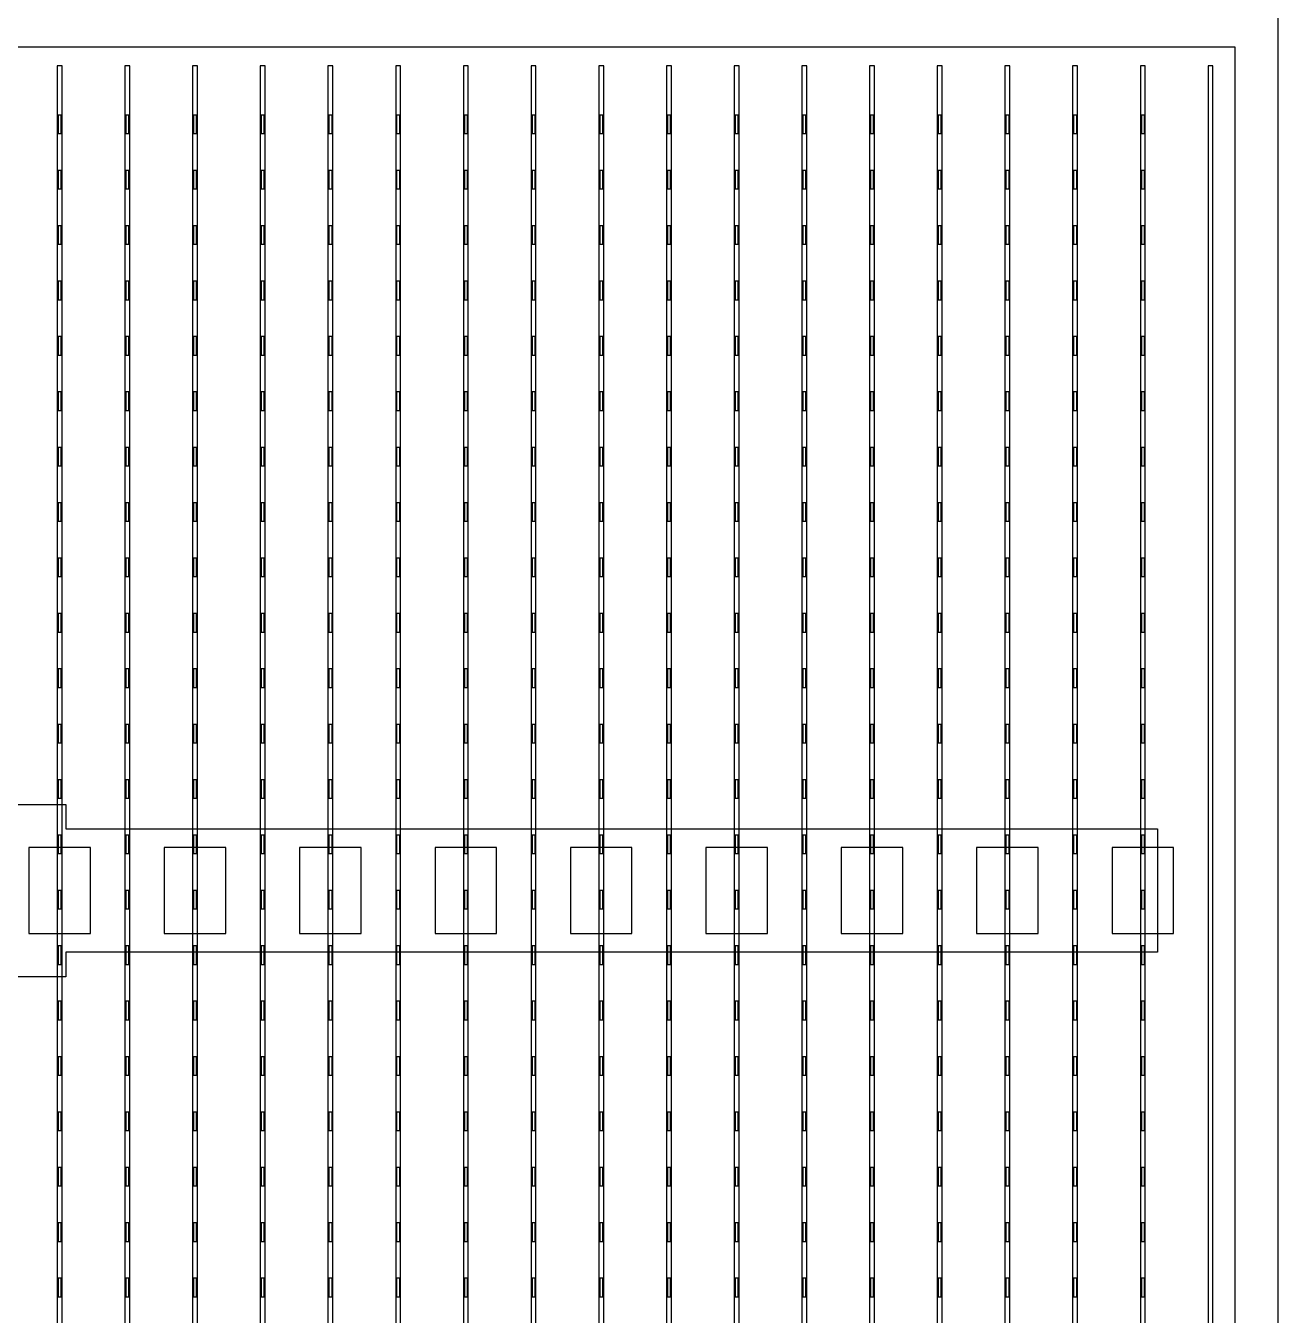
# Model space of a CAD drawing. Header units: millimetres. Extents: x -18 to 142, y -7 to 153.
# Drawn here: x 114.7 to 124.87, y 72.45 to 82.92 of the extents above; entities that cross this region are included whole.
import ezdxf

# ---------------------------------------------------------------- set-up
doc = ezdxf.new("R2010")
doc.units = ezdxf.units.MM
for name, color, linetype in [('BUSBARS', 3, 'Continuous'), ('CELLS', 5, 'Continuous'), ('CONTACT_PADS', 2, 'Continuous'), ('DICING', 4, 'Continuous'), ('FINGERS', 1, 'Continuous'), ('INSULATION', 2, 'Continuous')]:
    doc.layers.add(name, color=color, linetype=linetype)

msp = doc.modelspace()

# ---------------------------------------------------------------- linework, layer by layer
at = {"layer": 'BUSBARS'}
msp.add_lwpolyline([(123.89, 76.4), (123.89, 75.4), (115.02, 75.4), (115.02, 75.2), (113.82, 75.2), (113.82, 75.4), (104.95, 75.4), (104.95, 76.4), (113.82, 76.4), (113.82, 76.6), (115.02, 76.6), (115.02, 76.4), (123.89, 76.4)], close=True, dxfattribs=at)
at = {"layer": 'CELLS'}
msp.add_lwpolyline([(124.87, 62.2), (124.87, 83.1), (103.97, 83.1), (103.97, 62.2), (124.87, 62.2)], close=True, dxfattribs=at)
at = {"layer": 'CONTACT_PADS'}
for points in [[(114.983, 82.05), (114.983, 82.2), (114.958, 82.2), (114.958, 82.05), (114.983, 82.05)], [(115.533, 82.05), (115.533, 82.2), (115.508, 82.2), (115.508, 82.05), (115.533, 82.05)], [(116.083, 82.05), (116.083, 82.2), (116.058, 82.2), (116.058, 82.05), (116.083, 82.05)], [(116.633, 82.05), (116.633, 82.2), (116.608, 82.2), (116.608, 82.05), (116.633, 82.05)], [(117.183, 82.05), (117.183, 82.2), (117.158, 82.2), (117.158, 82.05), (117.183, 82.05)], [(117.733, 82.05), (117.733, 82.2), (117.708, 82.2), (117.708, 82.05), (117.733, 82.05)], [(118.283, 82.05), (118.283, 82.2), (118.258, 82.2), (118.258, 82.05), (118.283, 82.05)], [(118.833, 82.05), (118.833, 82.2), (118.808, 82.2), (118.808, 82.05), (118.833, 82.05)], [(119.383, 82.05), (119.383, 82.2), (119.358, 82.2), (119.358, 82.05), (119.383, 82.05)], [(119.933, 82.05), (119.933, 82.2), (119.908, 82.2), (119.908, 82.05), (119.933, 82.05)], [(120.483, 82.05), (120.483, 82.2), (120.458, 82.2), (120.458, 82.05), (120.483, 82.05)], [(121.033, 82.05), (121.033, 82.2), (121.008, 82.2), (121.008, 82.05), (121.033, 82.05)], [(121.583, 82.05), (121.583, 82.2), (121.558, 82.2), (121.558, 82.05), (121.583, 82.05)], [(122.133, 82.05), (122.133, 82.2), (122.108, 82.2), (122.108, 82.05), (122.133, 82.05)], [(122.683, 82.05), (122.683, 82.2), (122.658, 82.2), (122.658, 82.05), (122.683, 82.05)], [(123.233, 82.05), (123.233, 82.2), (123.208, 82.2), (123.208, 82.05), (123.233, 82.05)], [(123.783, 82.05), (123.783, 82.2), (123.758, 82.2), (123.758, 82.05), (123.783, 82.05)], [(114.983, 81.6), (114.983, 81.75), (114.958, 81.75), (114.958, 81.6), (114.983, 81.6)], [(115.533, 81.6), (115.533, 81.75), (115.508, 81.75), (115.508, 81.6), (115.533, 81.6)], [(116.083, 81.6), (116.083, 81.75), (116.058, 81.75), (116.058, 81.6), (116.083, 81.6)], [(116.633, 81.6), (116.633, 81.75), (116.608, 81.75), (116.608, 81.6), (116.633, 81.6)], [(117.183, 81.6), (117.183, 81.75), (117.158, 81.75), (117.158, 81.6), (117.183, 81.6)], [(117.733, 81.6), (117.733, 81.75), (117.708, 81.75), (117.708, 81.6), (117.733, 81.6)], [(118.283, 81.6), (118.283, 81.75), (118.258, 81.75), (118.258, 81.6), (118.283, 81.6)], [(118.833, 81.6), (118.833, 81.75), (118.808, 81.75), (118.808, 81.6), (118.833, 81.6)], [(119.383, 81.6), (119.383, 81.75), (119.358, 81.75), (119.358, 81.6), (119.383, 81.6)], [(119.933, 81.6), (119.933, 81.75), (119.908, 81.75), (119.908, 81.6), (119.933, 81.6)], [(120.483, 81.6), (120.483, 81.75), (120.458, 81.75), (120.458, 81.6), (120.483, 81.6)], [(121.033, 81.6), (121.033, 81.75), (121.008, 81.75), (121.008, 81.6), (121.033, 81.6)], [(121.583, 81.6), (121.583, 81.75), (121.558, 81.75), (121.558, 81.6), (121.583, 81.6)], [(122.133, 81.6), (122.133, 81.75), (122.108, 81.75), (122.108, 81.6), (122.133, 81.6)], [(122.683, 81.6), (122.683, 81.75), (122.658, 81.75), (122.658, 81.6), (122.683, 81.6)], [(123.233, 81.6), (123.233, 81.75), (123.208, 81.75), (123.208, 81.6), (123.233, 81.6)], [(123.783, 81.6), (123.783, 81.75), (123.758, 81.75), (123.758, 81.6), (123.783, 81.6)], [(114.983, 81.15), (114.983, 81.3), (114.958, 81.3), (114.958, 81.15), (114.983, 81.15)], [(115.533, 81.15), (115.533, 81.3), (115.508, 81.3), (115.508, 81.15), (115.533, 81.15)], [(116.083, 81.15), (116.083, 81.3), (116.058, 81.3), (116.058, 81.15), (116.083, 81.15)], [(116.633, 81.15), (116.633, 81.3), (116.608, 81.3), (116.608, 81.15), (116.633, 81.15)], [(117.183, 81.15), (117.183, 81.3), (117.158, 81.3), (117.158, 81.15), (117.183, 81.15)], [(117.733, 81.15), (117.733, 81.3), (117.708, 81.3), (117.708, 81.15), (117.733, 81.15)], [(118.283, 81.15), (118.283, 81.3), (118.258, 81.3), (118.258, 81.15), (118.283, 81.15)], [(118.833, 81.15), (118.833, 81.3), (118.808, 81.3), (118.808, 81.15), (118.833, 81.15)], [(119.383, 81.15), (119.383, 81.3), (119.358, 81.3), (119.358, 81.15), (119.383, 81.15)], [(119.933, 81.15), (119.933, 81.3), (119.908, 81.3), (119.908, 81.15), (119.933, 81.15)], [(120.483, 81.15), (120.483, 81.3), (120.458, 81.3), (120.458, 81.15), (120.483, 81.15)], [(121.033, 81.15), (121.033, 81.3), (121.008, 81.3), (121.008, 81.15), (121.033, 81.15)], [(121.583, 81.15), (121.583, 81.3), (121.558, 81.3), (121.558, 81.15), (121.583, 81.15)], [(122.133, 81.15), (122.133, 81.3), (122.108, 81.3), (122.108, 81.15), (122.133, 81.15)], [(122.683, 81.15), (122.683, 81.3), (122.658, 81.3), (122.658, 81.15), (122.683, 81.15)], [(123.233, 81.15), (123.233, 81.3), (123.208, 81.3), (123.208, 81.15), (123.233, 81.15)], [(123.783, 81.15), (123.783, 81.3), (123.758, 81.3), (123.758, 81.15), (123.783, 81.15)], [(114.983, 80.7), (114.983, 80.85), (114.958, 80.85), (114.958, 80.7), (114.983, 80.7)], [(115.533, 80.7), (115.533, 80.85), (115.508, 80.85), (115.508, 80.7), (115.533, 80.7)], [(116.083, 80.7), (116.083, 80.85), (116.058, 80.85), (116.058, 80.7), (116.083, 80.7)], [(116.633, 80.7), (116.633, 80.85), (116.608, 80.85), (116.608, 80.7), (116.633, 80.7)], [(117.183, 80.7), (117.183, 80.85), (117.158, 80.85), (117.158, 80.7), (117.183, 80.7)], [(117.733, 80.7), (117.733, 80.85), (117.708, 80.85), (117.708, 80.7), (117.733, 80.7)], [(118.283, 80.7), (118.283, 80.85), (118.258, 80.85), (118.258, 80.7), (118.283, 80.7)], [(118.833, 80.7), (118.833, 80.85), (118.808, 80.85), (118.808, 80.7), (118.833, 80.7)], [(119.383, 80.7), (119.383, 80.85), (119.358, 80.85), (119.358, 80.7), (119.383, 80.7)], [(119.933, 80.7), (119.933, 80.85), (119.908, 80.85), (119.908, 80.7), (119.933, 80.7)], [(120.483, 80.7), (120.483, 80.85), (120.458, 80.85), (120.458, 80.7), (120.483, 80.7)], [(121.033, 80.7), (121.033, 80.85), (121.008, 80.85), (121.008, 80.7), (121.033, 80.7)], [(121.583, 80.7), (121.583, 80.85), (121.558, 80.85), (121.558, 80.7), (121.583, 80.7)], [(122.133, 80.7), (122.133, 80.85), (122.108, 80.85), (122.108, 80.7), (122.133, 80.7)], [(122.683, 80.7), (122.683, 80.85), (122.658, 80.85), (122.658, 80.7), (122.683, 80.7)], [(123.233, 80.7), (123.233, 80.85), (123.208, 80.85), (123.208, 80.7), (123.233, 80.7)], [(123.783, 80.7), (123.783, 80.85), (123.758, 80.85), (123.758, 80.7), (123.783, 80.7)], [(114.983, 80.25), (114.983, 80.4), (114.958, 80.4), (114.958, 80.25), (114.983, 80.25)], [(115.533, 80.25), (115.533, 80.4), (115.508, 80.4), (115.508, 80.25), (115.533, 80.25)], [(116.083, 80.25), (116.083, 80.4), (116.058, 80.4), (116.058, 80.25), (116.083, 80.25)], [(116.633, 80.25), (116.633, 80.4), (116.608, 80.4), (116.608, 80.25), (116.633, 80.25)], [(117.183, 80.25), (117.183, 80.4), (117.158, 80.4), (117.158, 80.25), (117.183, 80.25)], [(117.733, 80.25), (117.733, 80.4), (117.708, 80.4), (117.708, 80.25), (117.733, 80.25)], [(118.283, 80.25), (118.283, 80.4), (118.258, 80.4), (118.258, 80.25), (118.283, 80.25)], [(118.833, 80.25), (118.833, 80.4), (118.808, 80.4), (118.808, 80.25), (118.833, 80.25)], [(119.383, 80.25), (119.383, 80.4), (119.358, 80.4), (119.358, 80.25), (119.383, 80.25)], [(119.933, 80.25), (119.933, 80.4), (119.908, 80.4), (119.908, 80.25), (119.933, 80.25)], [(120.483, 80.25), (120.483, 80.4), (120.458, 80.4), (120.458, 80.25), (120.483, 80.25)], [(121.033, 80.25), (121.033, 80.4), (121.008, 80.4), (121.008, 80.25), (121.033, 80.25)], [(121.583, 80.25), (121.583, 80.4), (121.558, 80.4), (121.558, 80.25), (121.583, 80.25)], [(122.133, 80.25), (122.133, 80.4), (122.108, 80.4), (122.108, 80.25), (122.133, 80.25)], [(122.683, 80.25), (122.683, 80.4), (122.658, 80.4), (122.658, 80.25), (122.683, 80.25)], [(123.233, 80.25), (123.233, 80.4), (123.208, 80.4), (123.208, 80.25), (123.233, 80.25)], [(123.783, 80.25), (123.783, 80.4), (123.758, 80.4), (123.758, 80.25), (123.783, 80.25)], [(114.983, 79.8), (114.983, 79.95), (114.958, 79.95), (114.958, 79.8), (114.983, 79.8)], [(115.533, 79.8), (115.533, 79.95), (115.508, 79.95), (115.508, 79.8), (115.533, 79.8)], [(116.083, 79.8), (116.083, 79.95), (116.058, 79.95), (116.058, 79.8), (116.083, 79.8)], [(116.633, 79.8), (116.633, 79.95), (116.608, 79.95), (116.608, 79.8), (116.633, 79.8)], [(117.183, 79.8), (117.183, 79.95), (117.158, 79.95), (117.158, 79.8), (117.183, 79.8)], [(117.733, 79.8), (117.733, 79.95), (117.708, 79.95), (117.708, 79.8), (117.733, 79.8)], [(118.283, 79.8), (118.283, 79.95), (118.258, 79.95), (118.258, 79.8), (118.283, 79.8)], [(118.833, 79.8), (118.833, 79.95), (118.808, 79.95), (118.808, 79.8), (118.833, 79.8)], [(119.383, 79.8), (119.383, 79.95), (119.358, 79.95), (119.358, 79.8), (119.383, 79.8)], [(119.933, 79.8), (119.933, 79.95), (119.908, 79.95), (119.908, 79.8), (119.933, 79.8)], [(120.483, 79.8), (120.483, 79.95), (120.458, 79.95), (120.458, 79.8), (120.483, 79.8)], [(121.033, 79.8), (121.033, 79.95), (121.008, 79.95), (121.008, 79.8), (121.033, 79.8)], [(121.583, 79.8), (121.583, 79.95), (121.558, 79.95), (121.558, 79.8), (121.583, 79.8)], [(122.133, 79.8), (122.133, 79.95), (122.108, 79.95), (122.108, 79.8), (122.133, 79.8)], [(122.683, 79.8), (122.683, 79.95), (122.658, 79.95), (122.658, 79.8), (122.683, 79.8)], [(123.233, 79.8), (123.233, 79.95), (123.208, 79.95), (123.208, 79.8), (123.233, 79.8)], [(123.783, 79.8), (123.783, 79.95), (123.758, 79.95), (123.758, 79.8), (123.783, 79.8)], [(114.983, 79.35), (114.983, 79.5), (114.958, 79.5), (114.958, 79.35), (114.983, 79.35)], [(115.533, 79.35), (115.533, 79.5), (115.508, 79.5), (115.508, 79.35), (115.533, 79.35)], [(116.083, 79.35), (116.083, 79.5), (116.058, 79.5), (116.058, 79.35), (116.083, 79.35)], [(116.633, 79.35), (116.633, 79.5), (116.608, 79.5), (116.608, 79.35), (116.633, 79.35)], [(117.183, 79.35), (117.183, 79.5), (117.158, 79.5), (117.158, 79.35), (117.183, 79.35)], [(117.733, 79.35), (117.733, 79.5), (117.708, 79.5), (117.708, 79.35), (117.733, 79.35)], [(118.283, 79.35), (118.283, 79.5), (118.258, 79.5), (118.258, 79.35), (118.283, 79.35)], [(118.833, 79.35), (118.833, 79.5), (118.808, 79.5), (118.808, 79.35), (118.833, 79.35)], [(119.383, 79.35), (119.383, 79.5), (119.358, 79.5), (119.358, 79.35), (119.383, 79.35)], [(119.933, 79.35), (119.933, 79.5), (119.908, 79.5), (119.908, 79.35), (119.933, 79.35)], [(120.483, 79.35), (120.483, 79.5), (120.458, 79.5), (120.458, 79.35), (120.483, 79.35)], [(121.033, 79.35), (121.033, 79.5), (121.008, 79.5), (121.008, 79.35), (121.033, 79.35)], [(121.583, 79.35), (121.583, 79.5), (121.558, 79.5), (121.558, 79.35), (121.583, 79.35)], [(122.133, 79.35), (122.133, 79.5), (122.108, 79.5), (122.108, 79.35), (122.133, 79.35)], [(122.683, 79.35), (122.683, 79.5), (122.658, 79.5), (122.658, 79.35), (122.683, 79.35)], [(123.233, 79.35), (123.233, 79.5), (123.208, 79.5), (123.208, 79.35), (123.233, 79.35)], [(123.783, 79.35), (123.783, 79.5), (123.758, 79.5), (123.758, 79.35), (123.783, 79.35)], [(114.983, 78.9), (114.983, 79.05), (114.958, 79.05), (114.958, 78.9), (114.983, 78.9)], [(115.533, 78.9), (115.533, 79.05), (115.508, 79.05), (115.508, 78.9), (115.533, 78.9)], [(116.083, 78.9), (116.083, 79.05), (116.058, 79.05), (116.058, 78.9), (116.083, 78.9)], [(116.633, 78.9), (116.633, 79.05), (116.608, 79.05), (116.608, 78.9), (116.633, 78.9)], [(117.183, 78.9), (117.183, 79.05), (117.158, 79.05), (117.158, 78.9), (117.183, 78.9)], [(117.733, 78.9), (117.733, 79.05), (117.708, 79.05), (117.708, 78.9), (117.733, 78.9)], [(118.283, 78.9), (118.283, 79.05), (118.258, 79.05), (118.258, 78.9), (118.283, 78.9)], [(118.833, 78.9), (118.833, 79.05), (118.808, 79.05), (118.808, 78.9), (118.833, 78.9)], [(119.383, 78.9), (119.383, 79.05), (119.358, 79.05), (119.358, 78.9), (119.383, 78.9)], [(119.933, 78.9), (119.933, 79.05), (119.908, 79.05), (119.908, 78.9), (119.933, 78.9)], [(120.483, 78.9), (120.483, 79.05), (120.458, 79.05), (120.458, 78.9), (120.483, 78.9)], [(121.033, 78.9), (121.033, 79.05), (121.008, 79.05), (121.008, 78.9), (121.033, 78.9)], [(121.583, 78.9), (121.583, 79.05), (121.558, 79.05), (121.558, 78.9), (121.583, 78.9)], [(122.133, 78.9), (122.133, 79.05), (122.108, 79.05), (122.108, 78.9), (122.133, 78.9)], [(122.683, 78.9), (122.683, 79.05), (122.658, 79.05), (122.658, 78.9), (122.683, 78.9)], [(123.233, 78.9), (123.233, 79.05), (123.208, 79.05), (123.208, 78.9), (123.233, 78.9)], [(123.783, 78.9), (123.783, 79.05), (123.758, 79.05), (123.758, 78.9), (123.783, 78.9)], [(114.983, 78.45), (114.983, 78.6), (114.958, 78.6), (114.958, 78.45), (114.983, 78.45)], [(115.533, 78.45), (115.533, 78.6), (115.508, 78.6), (115.508, 78.45), (115.533, 78.45)], [(116.083, 78.45), (116.083, 78.6), (116.058, 78.6), (116.058, 78.45), (116.083, 78.45)], [(116.633, 78.45), (116.633, 78.6), (116.608, 78.6), (116.608, 78.45), (116.633, 78.45)], [(117.183, 78.45), (117.183, 78.6), (117.158, 78.6), (117.158, 78.45), (117.183, 78.45)], [(117.733, 78.45), (117.733, 78.6), (117.708, 78.6), (117.708, 78.45), (117.733, 78.45)], [(118.283, 78.45), (118.283, 78.6), (118.258, 78.6), (118.258, 78.45), (118.283, 78.45)], [(118.833, 78.45), (118.833, 78.6), (118.808, 78.6), (118.808, 78.45), (118.833, 78.45)], [(119.383, 78.45), (119.383, 78.6), (119.358, 78.6), (119.358, 78.45), (119.383, 78.45)], [(119.933, 78.45), (119.933, 78.6), (119.908, 78.6), (119.908, 78.45), (119.933, 78.45)], [(120.483, 78.45), (120.483, 78.6), (120.458, 78.6), (120.458, 78.45), (120.483, 78.45)], [(121.033, 78.45), (121.033, 78.6), (121.008, 78.6), (121.008, 78.45), (121.033, 78.45)], [(121.583, 78.45), (121.583, 78.6), (121.558, 78.6), (121.558, 78.45), (121.583, 78.45)], [(122.133, 78.45), (122.133, 78.6), (122.108, 78.6), (122.108, 78.45), (122.133, 78.45)], [(122.683, 78.45), (122.683, 78.6), (122.658, 78.6), (122.658, 78.45), (122.683, 78.45)], [(123.233, 78.45), (123.233, 78.6), (123.208, 78.6), (123.208, 78.45), (123.233, 78.45)], [(123.783, 78.45), (123.783, 78.6), (123.758, 78.6), (123.758, 78.45), (123.783, 78.45)], [(114.983, 78), (114.983, 78.15), (114.958, 78.15), (114.958, 78), (114.983, 78)], [(115.533, 78), (115.533, 78.15), (115.508, 78.15), (115.508, 78), (115.533, 78)], [(116.083, 78), (116.083, 78.15), (116.058, 78.15), (116.058, 78), (116.083, 78)], [(116.633, 78), (116.633, 78.15), (116.608, 78.15), (116.608, 78), (116.633, 78)], [(117.183, 78), (117.183, 78.15), (117.158, 78.15), (117.158, 78), (117.183, 78)], [(117.733, 78), (117.733, 78.15), (117.708, 78.15), (117.708, 78), (117.733, 78)], [(118.283, 78), (118.283, 78.15), (118.258, 78.15), (118.258, 78), (118.283, 78)], [(118.833, 78), (118.833, 78.15), (118.808, 78.15), (118.808, 78), (118.833, 78)], [(119.383, 78), (119.383, 78.15), (119.358, 78.15), (119.358, 78), (119.383, 78)], [(119.933, 78), (119.933, 78.15), (119.908, 78.15), (119.908, 78), (119.933, 78)], [(120.483, 78), (120.483, 78.15), (120.458, 78.15), (120.458, 78), (120.483, 78)], [(121.033, 78), (121.033, 78.15), (121.008, 78.15), (121.008, 78), (121.033, 78)], [(121.583, 78), (121.583, 78.15), (121.558, 78.15), (121.558, 78), (121.583, 78)], [(122.133, 78), (122.133, 78.15), (122.108, 78.15), (122.108, 78), (122.133, 78)], [(122.683, 78), (122.683, 78.15), (122.658, 78.15), (122.658, 78), (122.683, 78)], [(123.233, 78), (123.233, 78.15), (123.208, 78.15), (123.208, 78), (123.233, 78)], [(123.783, 78), (123.783, 78.15), (123.758, 78.15), (123.758, 78), (123.783, 78)], [(114.983, 77.55), (114.983, 77.7), (114.958, 77.7), (114.958, 77.55), (114.983, 77.55)], [(115.533, 77.55), (115.533, 77.7), (115.508, 77.7), (115.508, 77.55), (115.533, 77.55)], [(116.083, 77.55), (116.083, 77.7), (116.058, 77.7), (116.058, 77.55), (116.083, 77.55)], [(116.633, 77.55), (116.633, 77.7), (116.608, 77.7), (116.608, 77.55), (116.633, 77.55)], [(117.183, 77.55), (117.183, 77.7), (117.158, 77.7), (117.158, 77.55), (117.183, 77.55)], [(117.733, 77.55), (117.733, 77.7), (117.708, 77.7), (117.708, 77.55), (117.733, 77.55)], [(118.283, 77.55), (118.283, 77.7), (118.258, 77.7), (118.258, 77.55), (118.283, 77.55)], [(118.833, 77.55), (118.833, 77.7), (118.808, 77.7), (118.808, 77.55), (118.833, 77.55)], [(119.383, 77.55), (119.383, 77.7), (119.358, 77.7), (119.358, 77.55), (119.383, 77.55)], [(119.933, 77.55), (119.933, 77.7), (119.908, 77.7), (119.908, 77.55), (119.933, 77.55)], [(120.483, 77.55), (120.483, 77.7), (120.458, 77.7), (120.458, 77.55), (120.483, 77.55)], [(121.033, 77.55), (121.033, 77.7), (121.008, 77.7), (121.008, 77.55), (121.033, 77.55)], [(121.583, 77.55), (121.583, 77.7), (121.558, 77.7), (121.558, 77.55), (121.583, 77.55)], [(122.133, 77.55), (122.133, 77.7), (122.108, 77.7), (122.108, 77.55), (122.133, 77.55)], [(122.683, 77.55), (122.683, 77.7), (122.658, 77.7), (122.658, 77.55), (122.683, 77.55)], [(123.233, 77.55), (123.233, 77.7), (123.208, 77.7), (123.208, 77.55), (123.233, 77.55)], [(123.783, 77.55), (123.783, 77.7), (123.758, 77.7), (123.758, 77.55), (123.783, 77.55)], [(114.983, 77.1), (114.983, 77.25), (114.958, 77.25), (114.958, 77.1), (114.983, 77.1)], [(115.533, 77.1), (115.533, 77.25), (115.508, 77.25), (115.508, 77.1), (115.533, 77.1)], [(116.083, 77.1), (116.083, 77.25), (116.058, 77.25), (116.058, 77.1), (116.083, 77.1)], [(116.633, 77.1), (116.633, 77.25), (116.608, 77.25), (116.608, 77.1), (116.633, 77.1)], [(117.183, 77.1), (117.183, 77.25), (117.158, 77.25), (117.158, 77.1), (117.183, 77.1)], [(117.733, 77.1), (117.733, 77.25), (117.708, 77.25), (117.708, 77.1), (117.733, 77.1)], [(118.283, 77.1), (118.283, 77.25), (118.258, 77.25), (118.258, 77.1), (118.283, 77.1)], [(118.833, 77.1), (118.833, 77.25), (118.808, 77.25), (118.808, 77.1), (118.833, 77.1)], [(119.383, 77.1), (119.383, 77.25), (119.358, 77.25), (119.358, 77.1), (119.383, 77.1)], [(119.933, 77.1), (119.933, 77.25), (119.908, 77.25), (119.908, 77.1), (119.933, 77.1)], [(120.483, 77.1), (120.483, 77.25), (120.458, 77.25), (120.458, 77.1), (120.483, 77.1)], [(121.033, 77.1), (121.033, 77.25), (121.008, 77.25), (121.008, 77.1), (121.033, 77.1)], [(121.583, 77.1), (121.583, 77.25), (121.558, 77.25), (121.558, 77.1), (121.583, 77.1)], [(122.133, 77.1), (122.133, 77.25), (122.108, 77.25), (122.108, 77.1), (122.133, 77.1)], [(122.683, 77.1), (122.683, 77.25), (122.658, 77.25), (122.658, 77.1), (122.683, 77.1)], [(123.233, 77.1), (123.233, 77.25), (123.208, 77.25), (123.208, 77.1), (123.233, 77.1)], [(123.783, 77.1), (123.783, 77.25), (123.758, 77.25), (123.758, 77.1), (123.783, 77.1)], [(114.983, 76.65), (114.983, 76.8), (114.958, 76.8), (114.958, 76.65), (114.983, 76.65)], [(115.533, 76.65), (115.533, 76.8), (115.508, 76.8), (115.508, 76.65), (115.533, 76.65)], [(116.083, 76.65), (116.083, 76.8), (116.058, 76.8), (116.058, 76.65), (116.083, 76.65)], [(116.633, 76.65), (116.633, 76.8), (116.608, 76.8), (116.608, 76.65), (116.633, 76.65)], [(117.183, 76.65), (117.183, 76.8), (117.158, 76.8), (117.158, 76.65), (117.183, 76.65)], [(117.733, 76.65), (117.733, 76.8), (117.708, 76.8), (117.708, 76.65), (117.733, 76.65)], [(118.283, 76.65), (118.283, 76.8), (118.258, 76.8), (118.258, 76.65), (118.283, 76.65)], [(118.833, 76.65), (118.833, 76.8), (118.808, 76.8), (118.808, 76.65), (118.833, 76.65)], [(119.383, 76.65), (119.383, 76.8), (119.358, 76.8), (119.358, 76.65), (119.383, 76.65)], [(119.933, 76.65), (119.933, 76.8), (119.908, 76.8), (119.908, 76.65), (119.933, 76.65)], [(120.483, 76.65), (120.483, 76.8), (120.458, 76.8), (120.458, 76.65), (120.483, 76.65)], [(121.033, 76.65), (121.033, 76.8), (121.008, 76.8), (121.008, 76.65), (121.033, 76.65)], [(121.583, 76.65), (121.583, 76.8), (121.558, 76.8), (121.558, 76.65), (121.583, 76.65)], [(122.133, 76.65), (122.133, 76.8), (122.108, 76.8), (122.108, 76.65), (122.133, 76.65)], [(122.683, 76.65), (122.683, 76.8), (122.658, 76.8), (122.658, 76.65), (122.683, 76.65)], [(123.233, 76.65), (123.233, 76.8), (123.208, 76.8), (123.208, 76.65), (123.233, 76.65)], [(123.783, 76.65), (123.783, 76.8), (123.758, 76.8), (123.758, 76.65), (123.783, 76.65)], [(114.983, 76.2), (114.983, 76.35), (114.958, 76.35), (114.958, 76.2), (114.983, 76.2)], [(115.533, 76.2), (115.533, 76.35), (115.508, 76.35), (115.508, 76.2), (115.533, 76.2)], [(116.083, 76.2), (116.083, 76.35), (116.058, 76.35), (116.058, 76.2), (116.083, 76.2)], [(116.633, 76.2), (116.633, 76.35), (116.608, 76.35), (116.608, 76.2), (116.633, 76.2)], [(117.183, 76.2), (117.183, 76.35), (117.158, 76.35), (117.158, 76.2), (117.183, 76.2)], [(117.733, 76.2), (117.733, 76.35), (117.708, 76.35), (117.708, 76.2), (117.733, 76.2)], [(118.283, 76.2), (118.283, 76.35), (118.258, 76.35), (118.258, 76.2), (118.283, 76.2)], [(118.833, 76.2), (118.833, 76.35), (118.808, 76.35), (118.808, 76.2), (118.833, 76.2)], [(119.383, 76.2), (119.383, 76.35), (119.358, 76.35), (119.358, 76.2), (119.383, 76.2)], [(119.933, 76.2), (119.933, 76.35), (119.908, 76.35), (119.908, 76.2), (119.933, 76.2)], [(120.483, 76.2), (120.483, 76.35), (120.458, 76.35), (120.458, 76.2), (120.483, 76.2)], [(121.033, 76.2), (121.033, 76.35), (121.008, 76.35), (121.008, 76.2), (121.033, 76.2)], [(121.583, 76.2), (121.583, 76.35), (121.558, 76.35), (121.558, 76.2), (121.583, 76.2)], [(122.133, 76.2), (122.133, 76.35), (122.108, 76.35), (122.108, 76.2), (122.133, 76.2)], [(122.683, 76.2), (122.683, 76.35), (122.658, 76.35), (122.658, 76.2), (122.683, 76.2)], [(123.233, 76.2), (123.233, 76.35), (123.208, 76.35), (123.208, 76.2), (123.233, 76.2)], [(123.783, 76.2), (123.783, 76.35), (123.758, 76.35), (123.758, 76.2), (123.783, 76.2)], [(114.983, 75.75), (114.983, 75.9), (114.958, 75.9), (114.958, 75.75), (114.983, 75.75)], [(115.533, 75.75), (115.533, 75.9), (115.508, 75.9), (115.508, 75.75), (115.533, 75.75)], [(116.083, 75.75), (116.083, 75.9), (116.058, 75.9), (116.058, 75.75), (116.083, 75.75)], [(116.633, 75.75), (116.633, 75.9), (116.608, 75.9), (116.608, 75.75), (116.633, 75.75)], [(117.183, 75.75), (117.183, 75.9), (117.158, 75.9), (117.158, 75.75), (117.183, 75.75)], [(117.733, 75.75), (117.733, 75.9), (117.708, 75.9), (117.708, 75.75), (117.733, 75.75)], [(118.283, 75.75), (118.283, 75.9), (118.258, 75.9), (118.258, 75.75), (118.283, 75.75)], [(118.833, 75.75), (118.833, 75.9), (118.808, 75.9), (118.808, 75.75), (118.833, 75.75)], [(119.383, 75.75), (119.383, 75.9), (119.358, 75.9), (119.358, 75.75), (119.383, 75.75)], [(119.933, 75.75), (119.933, 75.9), (119.908, 75.9), (119.908, 75.75), (119.933, 75.75)], [(120.483, 75.75), (120.483, 75.9), (120.458, 75.9), (120.458, 75.75), (120.483, 75.75)], [(121.033, 75.75), (121.033, 75.9), (121.008, 75.9), (121.008, 75.75), (121.033, 75.75)], [(121.583, 75.75), (121.583, 75.9), (121.558, 75.9), (121.558, 75.75), (121.583, 75.75)], [(122.133, 75.75), (122.133, 75.9), (122.108, 75.9), (122.108, 75.75), (122.133, 75.75)], [(122.683, 75.75), (122.683, 75.9), (122.658, 75.9), (122.658, 75.75), (122.683, 75.75)], [(123.233, 75.75), (123.233, 75.9), (123.208, 75.9), (123.208, 75.75), (123.233, 75.75)], [(123.783, 75.75), (123.783, 75.9), (123.758, 75.9), (123.758, 75.75), (123.783, 75.75)], [(114.983, 75.3), (114.983, 75.45), (114.958, 75.45), (114.958, 75.3), (114.983, 75.3)], [(115.533, 75.3), (115.533, 75.45), (115.508, 75.45), (115.508, 75.3), (115.533, 75.3)], [(116.083, 75.3), (116.083, 75.45), (116.058, 75.45), (116.058, 75.3), (116.083, 75.3)], [(116.633, 75.3), (116.633, 75.45), (116.608, 75.45), (116.608, 75.3), (116.633, 75.3)], [(117.183, 75.3), (117.183, 75.45), (117.158, 75.45), (117.158, 75.3), (117.183, 75.3)], [(117.733, 75.3), (117.733, 75.45), (117.708, 75.45), (117.708, 75.3), (117.733, 75.3)], [(118.283, 75.3), (118.283, 75.45), (118.258, 75.45), (118.258, 75.3), (118.283, 75.3)], [(118.833, 75.3), (118.833, 75.45), (118.808, 75.45), (118.808, 75.3), (118.833, 75.3)], [(119.383, 75.3), (119.383, 75.45), (119.358, 75.45), (119.358, 75.3), (119.383, 75.3)], [(119.933, 75.3), (119.933, 75.45), (119.908, 75.45), (119.908, 75.3), (119.933, 75.3)], [(120.483, 75.3), (120.483, 75.45), (120.458, 75.45), (120.458, 75.3), (120.483, 75.3)], [(121.033, 75.3), (121.033, 75.45), (121.008, 75.45), (121.008, 75.3), (121.033, 75.3)], [(121.583, 75.3), (121.583, 75.45), (121.558, 75.45), (121.558, 75.3), (121.583, 75.3)], [(122.133, 75.3), (122.133, 75.45), (122.108, 75.45), (122.108, 75.3), (122.133, 75.3)], [(122.683, 75.3), (122.683, 75.45), (122.658, 75.45), (122.658, 75.3), (122.683, 75.3)], [(123.233, 75.3), (123.233, 75.45), (123.208, 75.45), (123.208, 75.3), (123.233, 75.3)], [(123.783, 75.3), (123.783, 75.45), (123.758, 75.45), (123.758, 75.3), (123.783, 75.3)], [(114.983, 74.85), (114.983, 75), (114.958, 75), (114.958, 74.85), (114.983, 74.85)], [(115.533, 74.85), (115.533, 75), (115.508, 75), (115.508, 74.85), (115.533, 74.85)], [(116.083, 74.85), (116.083, 75), (116.058, 75), (116.058, 74.85), (116.083, 74.85)], [(116.633, 74.85), (116.633, 75), (116.608, 75), (116.608, 74.85), (116.633, 74.85)], [(117.183, 74.85), (117.183, 75), (117.158, 75), (117.158, 74.85), (117.183, 74.85)], [(117.733, 74.85), (117.733, 75), (117.708, 75), (117.708, 74.85), (117.733, 74.85)], [(118.283, 74.85), (118.283, 75), (118.258, 75), (118.258, 74.85), (118.283, 74.85)], [(118.833, 74.85), (118.833, 75), (118.808, 75), (118.808, 74.85), (118.833, 74.85)], [(119.383, 74.85), (119.383, 75), (119.358, 75), (119.358, 74.85), (119.383, 74.85)], [(119.933, 74.85), (119.933, 75), (119.908, 75), (119.908, 74.85), (119.933, 74.85)], [(120.483, 74.85), (120.483, 75), (120.458, 75), (120.458, 74.85), (120.483, 74.85)], [(121.033, 74.85), (121.033, 75), (121.008, 75), (121.008, 74.85), (121.033, 74.85)], [(121.583, 74.85), (121.583, 75), (121.558, 75), (121.558, 74.85), (121.583, 74.85)], [(122.133, 74.85), (122.133, 75), (122.108, 75), (122.108, 74.85), (122.133, 74.85)], [(122.683, 74.85), (122.683, 75), (122.658, 75), (122.658, 74.85), (122.683, 74.85)], [(123.233, 74.85), (123.233, 75), (123.208, 75), (123.208, 74.85), (123.233, 74.85)], [(123.783, 74.85), (123.783, 75), (123.758, 75), (123.758, 74.85), (123.783, 74.85)], [(114.983, 74.4), (114.983, 74.55), (114.958, 74.55), (114.958, 74.4), (114.983, 74.4)], [(115.533, 74.4), (115.533, 74.55), (115.508, 74.55), (115.508, 74.4), (115.533, 74.4)], [(116.083, 74.4), (116.083, 74.55), (116.058, 74.55), (116.058, 74.4), (116.083, 74.4)], [(116.633, 74.4), (116.633, 74.55), (116.608, 74.55), (116.608, 74.4), (116.633, 74.4)], [(117.183, 74.4), (117.183, 74.55), (117.158, 74.55), (117.158, 74.4), (117.183, 74.4)], [(117.733, 74.4), (117.733, 74.55), (117.708, 74.55), (117.708, 74.4), (117.733, 74.4)], [(118.283, 74.4), (118.283, 74.55), (118.258, 74.55), (118.258, 74.4), (118.283, 74.4)], [(118.833, 74.4), (118.833, 74.55), (118.808, 74.55), (118.808, 74.4), (118.833, 74.4)], [(119.383, 74.4), (119.383, 74.55), (119.358, 74.55), (119.358, 74.4), (119.383, 74.4)], [(119.933, 74.4), (119.933, 74.55), (119.908, 74.55), (119.908, 74.4), (119.933, 74.4)], [(120.483, 74.4), (120.483, 74.55), (120.458, 74.55), (120.458, 74.4), (120.483, 74.4)], [(121.033, 74.4), (121.033, 74.55), (121.008, 74.55), (121.008, 74.4), (121.033, 74.4)], [(121.583, 74.4), (121.583, 74.55), (121.558, 74.55), (121.558, 74.4), (121.583, 74.4)], [(122.133, 74.4), (122.133, 74.55), (122.108, 74.55), (122.108, 74.4), (122.133, 74.4)], [(122.683, 74.4), (122.683, 74.55), (122.658, 74.55), (122.658, 74.4), (122.683, 74.4)], [(123.233, 74.4), (123.233, 74.55), (123.208, 74.55), (123.208, 74.4), (123.233, 74.4)], [(123.783, 74.4), (123.783, 74.55), (123.758, 74.55), (123.758, 74.4), (123.783, 74.4)], [(114.983, 73.95), (114.983, 74.1), (114.958, 74.1), (114.958, 73.95), (114.983, 73.95)], [(115.533, 73.95), (115.533, 74.1), (115.508, 74.1), (115.508, 73.95), (115.533, 73.95)], [(116.083, 73.95), (116.083, 74.1), (116.058, 74.1), (116.058, 73.95), (116.083, 73.95)], [(116.633, 73.95), (116.633, 74.1), (116.608, 74.1), (116.608, 73.95), (116.633, 73.95)], [(117.183, 73.95), (117.183, 74.1), (117.158, 74.1), (117.158, 73.95), (117.183, 73.95)], [(117.733, 73.95), (117.733, 74.1), (117.708, 74.1), (117.708, 73.95), (117.733, 73.95)], [(118.283, 73.95), (118.283, 74.1), (118.258, 74.1), (118.258, 73.95), (118.283, 73.95)], [(118.833, 73.95), (118.833, 74.1), (118.808, 74.1), (118.808, 73.95), (118.833, 73.95)], [(119.383, 73.95), (119.383, 74.1), (119.358, 74.1), (119.358, 73.95), (119.383, 73.95)], [(119.933, 73.95), (119.933, 74.1), (119.908, 74.1), (119.908, 73.95), (119.933, 73.95)], [(120.483, 73.95), (120.483, 74.1), (120.458, 74.1), (120.458, 73.95), (120.483, 73.95)], [(121.033, 73.95), (121.033, 74.1), (121.008, 74.1), (121.008, 73.95), (121.033, 73.95)], [(121.583, 73.95), (121.583, 74.1), (121.558, 74.1), (121.558, 73.95), (121.583, 73.95)], [(122.133, 73.95), (122.133, 74.1), (122.108, 74.1), (122.108, 73.95), (122.133, 73.95)], [(122.683, 73.95), (122.683, 74.1), (122.658, 74.1), (122.658, 73.95), (122.683, 73.95)], [(123.233, 73.95), (123.233, 74.1), (123.208, 74.1), (123.208, 73.95), (123.233, 73.95)], [(123.783, 73.95), (123.783, 74.1), (123.758, 74.1), (123.758, 73.95), (123.783, 73.95)], [(114.983, 73.5), (114.983, 73.65), (114.958, 73.65), (114.958, 73.5), (114.983, 73.5)], [(115.533, 73.5), (115.533, 73.65), (115.508, 73.65), (115.508, 73.5), (115.533, 73.5)], [(116.083, 73.5), (116.083, 73.65), (116.058, 73.65), (116.058, 73.5), (116.083, 73.5)], [(116.633, 73.5), (116.633, 73.65), (116.608, 73.65), (116.608, 73.5), (116.633, 73.5)], [(117.183, 73.5), (117.183, 73.65), (117.158, 73.65), (117.158, 73.5), (117.183, 73.5)], [(117.733, 73.5), (117.733, 73.65), (117.708, 73.65), (117.708, 73.5), (117.733, 73.5)], [(118.283, 73.5), (118.283, 73.65), (118.258, 73.65), (118.258, 73.5), (118.283, 73.5)], [(118.833, 73.5), (118.833, 73.65), (118.808, 73.65), (118.808, 73.5), (118.833, 73.5)], [(119.383, 73.5), (119.383, 73.65), (119.358, 73.65), (119.358, 73.5), (119.383, 73.5)], [(119.933, 73.5), (119.933, 73.65), (119.908, 73.65), (119.908, 73.5), (119.933, 73.5)], [(120.483, 73.5), (120.483, 73.65), (120.458, 73.65), (120.458, 73.5), (120.483, 73.5)], [(121.033, 73.5), (121.033, 73.65), (121.008, 73.65), (121.008, 73.5), (121.033, 73.5)], [(121.583, 73.5), (121.583, 73.65), (121.558, 73.65), (121.558, 73.5), (121.583, 73.5)], [(122.133, 73.5), (122.133, 73.65), (122.108, 73.65), (122.108, 73.5), (122.133, 73.5)], [(122.683, 73.5), (122.683, 73.65), (122.658, 73.65), (122.658, 73.5), (122.683, 73.5)], [(123.233, 73.5), (123.233, 73.65), (123.208, 73.65), (123.208, 73.5), (123.233, 73.5)], [(123.783, 73.5), (123.783, 73.65), (123.758, 73.65), (123.758, 73.5), (123.783, 73.5)], [(114.983, 73.05), (114.983, 73.2), (114.958, 73.2), (114.958, 73.05), (114.983, 73.05)], [(115.533, 73.05), (115.533, 73.2), (115.508, 73.2), (115.508, 73.05), (115.533, 73.05)], [(116.083, 73.05), (116.083, 73.2), (116.058, 73.2), (116.058, 73.05), (116.083, 73.05)], [(116.633, 73.05), (116.633, 73.2), (116.608, 73.2), (116.608, 73.05), (116.633, 73.05)], [(117.183, 73.05), (117.183, 73.2), (117.158, 73.2), (117.158, 73.05), (117.183, 73.05)], [(117.733, 73.05), (117.733, 73.2), (117.708, 73.2), (117.708, 73.05), (117.733, 73.05)], [(118.283, 73.05), (118.283, 73.2), (118.258, 73.2), (118.258, 73.05), (118.283, 73.05)], [(118.833, 73.05), (118.833, 73.2), (118.808, 73.2), (118.808, 73.05), (118.833, 73.05)], [(119.383, 73.05), (119.383, 73.2), (119.358, 73.2), (119.358, 73.05), (119.383, 73.05)], [(119.933, 73.05), (119.933, 73.2), (119.908, 73.2), (119.908, 73.05), (119.933, 73.05)], [(120.483, 73.05), (120.483, 73.2), (120.458, 73.2), (120.458, 73.05), (120.483, 73.05)], [(121.033, 73.05), (121.033, 73.2), (121.008, 73.2), (121.008, 73.05), (121.033, 73.05)], [(121.583, 73.05), (121.583, 73.2), (121.558, 73.2), (121.558, 73.05), (121.583, 73.05)], [(122.133, 73.05), (122.133, 73.2), (122.108, 73.2), (122.108, 73.05), (122.133, 73.05)], [(122.683, 73.05), (122.683, 73.2), (122.658, 73.2), (122.658, 73.05), (122.683, 73.05)], [(123.233, 73.05), (123.233, 73.2), (123.208, 73.2), (123.208, 73.05), (123.233, 73.05)], [(123.783, 73.05), (123.783, 73.2), (123.758, 73.2), (123.758, 73.05), (123.783, 73.05)], [(114.983, 72.6), (114.983, 72.75), (114.958, 72.75), (114.958, 72.6), (114.983, 72.6)], [(115.533, 72.6), (115.533, 72.75), (115.508, 72.75), (115.508, 72.6), (115.533, 72.6)], [(116.083, 72.6), (116.083, 72.75), (116.058, 72.75), (116.058, 72.6), (116.083, 72.6)], [(116.633, 72.6), (116.633, 72.75), (116.608, 72.75), (116.608, 72.6), (116.633, 72.6)], [(117.183, 72.6), (117.183, 72.75), (117.158, 72.75), (117.158, 72.6), (117.183, 72.6)], [(117.733, 72.6), (117.733, 72.75), (117.708, 72.75), (117.708, 72.6), (117.733, 72.6)], [(118.283, 72.6), (118.283, 72.75), (118.258, 72.75), (118.258, 72.6), (118.283, 72.6)], [(118.833, 72.6), (118.833, 72.75), (118.808, 72.75), (118.808, 72.6), (118.833, 72.6)], [(119.383, 72.6), (119.383, 72.75), (119.358, 72.75), (119.358, 72.6), (119.383, 72.6)], [(119.933, 72.6), (119.933, 72.75), (119.908, 72.75), (119.908, 72.6), (119.933, 72.6)], [(120.483, 72.6), (120.483, 72.75), (120.458, 72.75), (120.458, 72.6), (120.483, 72.6)], [(121.033, 72.6), (121.033, 72.75), (121.008, 72.75), (121.008, 72.6), (121.033, 72.6)], [(121.583, 72.6), (121.583, 72.75), (121.558, 72.75), (121.558, 72.6), (121.583, 72.6)], [(122.133, 72.6), (122.133, 72.75), (122.108, 72.75), (122.108, 72.6), (122.133, 72.6)], [(122.683, 72.6), (122.683, 72.75), (122.658, 72.75), (122.658, 72.6), (122.683, 72.6)], [(123.233, 72.6), (123.233, 72.75), (123.208, 72.75), (123.208, 72.6), (123.233, 72.6)], [(123.783, 72.6), (123.783, 72.75), (123.758, 72.75), (123.758, 72.6), (123.783, 72.6)]]:
    msp.add_lwpolyline(points, close=True, dxfattribs=at)
at = {"layer": 'DICING'}
for q in [(124.87, 152.65), (124.87, 152.65), (124.87, 152.65), (124.87, 152.65), (124.87, 152.65), (124.87, 152.65), (124.87, 131.75), (124.87, 131.75), (124.87, 131.75), (124.87, 131.75), (124.87, 131.75), (124.87, 131.75), (124.87, 110.85), (124.87, 110.85), (124.87, 110.85), (124.87, 110.85), (124.87, 110.85), (124.87, 110.85), (124.87, 89.95), (124.87, 89.95), (124.87, 89.95), (124.87, 89.95), (124.87, 89.95), (124.87, 89.95)]:
    msp.add_line((124.87, -7.35), q, dxfattribs=at)
at = {"layer": 'FINGERS'}
for points in [[(114.99, 62.7), (114.99, 82.6), (114.95, 82.6), (114.95, 62.7), (114.99, 62.7)], [(115.54, 62.7), (115.54, 82.6), (115.5, 82.6), (115.5, 62.7), (115.54, 62.7)], [(116.09, 62.7), (116.09, 82.6), (116.05, 82.6), (116.05, 62.7), (116.09, 62.7)], [(116.64, 62.7), (116.64, 82.6), (116.6, 82.6), (116.6, 62.7), (116.64, 62.7)], [(117.19, 62.7), (117.19, 82.6), (117.15, 82.6), (117.15, 62.7), (117.19, 62.7)], [(117.74, 62.7), (117.74, 82.6), (117.7, 82.6), (117.7, 62.7), (117.74, 62.7)], [(118.29, 62.7), (118.29, 82.6), (118.25, 82.6), (118.25, 62.7), (118.29, 62.7)], [(118.84, 62.7), (118.84, 82.6), (118.8, 82.6), (118.8, 62.7), (118.84, 62.7)], [(119.39, 62.7), (119.39, 82.6), (119.35, 82.6), (119.35, 62.7), (119.39, 62.7)], [(119.94, 62.7), (119.94, 82.6), (119.9, 82.6), (119.9, 62.7), (119.94, 62.7)], [(120.49, 62.7), (120.49, 82.6), (120.45, 82.6), (120.45, 62.7), (120.49, 62.7)], [(121.04, 62.7), (121.04, 82.6), (121, 82.6), (121, 62.7), (121.04, 62.7)], [(121.59, 62.7), (121.59, 82.6), (121.55, 82.6), (121.55, 62.7), (121.59, 62.7)], [(122.14, 62.7), (122.14, 82.6), (122.1, 82.6), (122.1, 62.7), (122.14, 62.7)], [(122.69, 62.7), (122.69, 82.6), (122.65, 82.6), (122.65, 62.7), (122.69, 62.7)], [(123.24, 62.7), (123.24, 82.6), (123.2, 82.6), (123.2, 62.7), (123.24, 62.7)], [(123.79, 62.7), (123.79, 82.6), (123.75, 82.6), (123.75, 62.7), (123.79, 62.7)], [(124.34, 62.7), (124.34, 82.6), (124.3, 82.6), (124.3, 62.7), (124.34, 62.7)]]:
    msp.add_lwpolyline(points, close=True, dxfattribs=at)
at = {"layer": 'INSULATION'}
for points in [[(124.52, 62.55), (124.52, 82.75), (104.32, 82.75), (104.32, 62.55), (124.52, 62.55)], [(115.22, 75.55), (115.22, 76.25), (114.72, 76.25), (114.72, 75.55), (115.22, 75.55)], [(116.32, 75.55), (116.32, 76.25), (115.82, 76.25), (115.82, 75.55), (116.32, 75.55)], [(117.42, 75.55), (117.42, 76.25), (116.92, 76.25), (116.92, 75.55), (117.42, 75.55)], [(118.52, 75.55), (118.52, 76.25), (118.02, 76.25), (118.02, 75.55), (118.52, 75.55)], [(119.62, 75.55), (119.62, 76.25), (119.12, 76.25), (119.12, 75.55), (119.62, 75.55)], [(120.72, 75.55), (120.72, 76.25), (120.22, 76.25), (120.22, 75.55), (120.72, 75.55)], [(121.82, 75.55), (121.82, 76.25), (121.32, 76.25), (121.32, 75.55), (121.82, 75.55)], [(122.92, 75.55), (122.92, 76.25), (122.42, 76.25), (122.42, 75.55), (122.92, 75.55)], [(124.02, 75.55), (124.02, 76.25), (123.52, 76.25), (123.52, 75.55), (124.02, 75.55)]]:
    msp.add_lwpolyline(points, close=True, dxfattribs=at)

doc.saveas('drawing.dxf')
